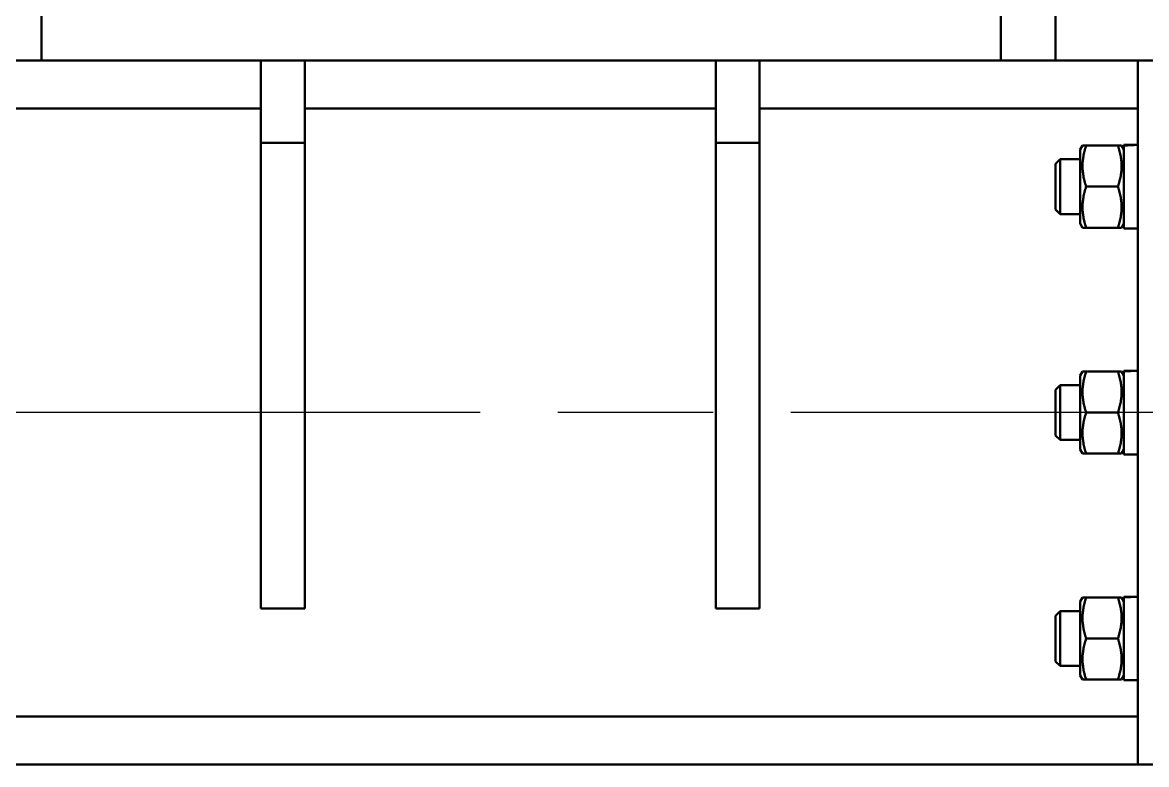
# Model space of a CAD drawing. Header units: millimetres. Extents: x 0 to 25230, y 0 to 17820.
# Drawn here: x 14753.1 to 15060.7, y 6116.8 to 6320 of the extents above; entities that cross this region are included whole.
import ezdxf

# ---------------------------------------------------------------- set-up
doc = ezdxf.new("R2010")
doc.units = ezdxf.units.MM
doc.header["$LTSCALE"] = 30
doc.linetypes.add('CHAIN', pattern=[0.7087, 0.4724, -0.0591, 0.1181, -0.0591])
doc.layers.add('Видимый контур (ГОСТ)', color=7, linetype='Continuous', lineweight=50)
doc.layers.add('Осевая линия (ГОСТ)', color=7, linetype='Continuous', lineweight=25)

msp = doc.modelspace()

# ---------------------------------------------------------------- linework, layer by layer
at = {"layer": 'Видимый контур (ГОСТ)'}
for p, q in [((15020.8042, 6572.0684), (15020.8042, 6309.5684)), ((15035.8042, 6572.0684), (15035.8042, 6309.5684)), ((14758.3042, 6309.5684), (14758.3042, 6324.5684)), ((15020.8042, 6309.5684), (15020.8042, 6324.5684)), ((14758.3042, 6309.5684), (13567.3042, 6309.5684)), ((14758.3042, 6309.5684), (15020.8042, 6309.5684)), ((14818.3042, 6287.0684), (14818.3042, 6309.5684)), ((14830.3042, 6287.0684), (14830.3042, 6309.5684)), ((14942.8042, 6287.0684), (14942.8042, 6309.5684)), ((14954.8042, 6287.0684), (14954.8042, 6309.5684)), ((15020.8042, 6309.5684), (15035.8042, 6309.5684)), ((15058.3042, 6309.5684), (15035.8042, 6309.5684)), ((15068.0542, 6309.5684), (15058.3042, 6309.5684)), ((15058.3042, 6116.8184), (15058.3042, 6309.5684)), ((15058.3042, 6296.4434), (15058.3042, 6309.5684)), ((14818.3042, 6296.4434), (10397.0542, 6296.4434)), ((14942.8042, 6296.4434), (14830.3042, 6296.4434)), ((15058.3042, 6296.4434), (14954.8042, 6296.4434)), ((14830.3042, 6287.0684), (14818.3042, 6287.0684)), ((14818.3042, 6159.5684), (14818.3042, 6287.0684)), ((14830.3042, 6159.5684), (14830.3042, 6287.0684)), ((14954.8042, 6287.0684), (14942.8042, 6287.0684)), ((14942.8042, 6159.5684), (14942.8042, 6287.0684)), ((14954.8042, 6159.5684), (14954.8042, 6287.0684)), ((15042.5542, 6285.1934), (15043.2037, 6286.3184)), ((15043.2037, 6286.3184), (15044.2085, 6286.3184)), ((15044.2085, 6286.3184), (15052.8998, 6286.3184)), ((15052.8998, 6286.3184), (15053.9046, 6286.3184)), ((15054.5542, 6285.1934), (15053.9046, 6286.3184)), ((15054.5542, 6286.4894), (15054.5542, 6286.5059)), ((15056.2436, 6286.5059), (15054.5542, 6286.5059)), ((15054.5542, 6286.3087), (15054.5542, 6286.4894)), ((15054.5542, 6263.6309), (15054.5542, 6286.3087)), ((15035.8042, 6281.3184), (15037.0542, 6282.5684)), ((15037.0542, 6282.5684), (15037.0542, 6267.5684)), ((15042.5542, 6282.5684), (15037.0542, 6282.5684)), ((15042.5542, 6285.1934), (15042.5542, 6264.9434)), ((15035.8042, 6268.8184), (15035.8042, 6281.3184)), ((15044.2085, 6275.0684), (15052.8998, 6275.0684)), ((15035.8042, 6268.8184), (15037.0542, 6267.5684)), ((15042.5542, 6267.5684), (15037.0542, 6267.5684)), ((15042.5542, 6264.9434), (15043.2037, 6263.8184)), ((15054.5542, 6264.9434), (15053.9046, 6263.8184)), ((15044.2085, 6263.8184), (15043.2037, 6263.8184)), ((15044.2085, 6263.8184), (15052.8998, 6263.8184)), ((15053.9046, 6263.8184), (15052.8998, 6263.8184)), ((15058.3042, 6263.6309), (15054.5542, 6263.6309)), ((15042.5542, 6223.3184), (15043.2037, 6224.4434)), ((15043.2037, 6224.4434), (15044.2085, 6224.4434)), ((15044.2085, 6224.4434), (15052.8998, 6224.4434)), ((15052.8998, 6224.4434), (15053.9046, 6224.4434)), ((15054.5542, 6223.3184), (15053.9046, 6224.4434)), ((15054.5542, 6224.6144), (15054.5542, 6224.6309)), ((15056.2436, 6224.6309), (15054.5542, 6224.6309)), ((15054.5542, 6224.4337), (15054.5542, 6224.6144)), ((15054.5542, 6201.7559), (15054.5542, 6224.4337)), ((15042.5542, 6223.3184), (15042.5542, 6203.0684)), ((15035.8042, 6219.4434), (15037.0542, 6220.6934)), ((15035.8042, 6206.9434), (15035.8042, 6219.4434)), ((15037.0542, 6220.6934), (15037.0542, 6205.6934)), ((15042.5542, 6220.6934), (15037.0542, 6220.6934)), ((15044.2085, 6213.1934), (15052.8998, 6213.1934)), ((15035.8042, 6206.9434), (15037.0542, 6205.6934)), ((15042.5542, 6205.6934), (15037.0542, 6205.6934)), ((15042.5542, 6203.0684), (15043.2037, 6201.9434)), ((15054.5542, 6203.0684), (15053.9046, 6201.9434)), ((15044.2085, 6201.9434), (15043.2037, 6201.9434)), ((15044.2085, 6201.9434), (15052.8998, 6201.9434)), ((15053.9046, 6201.9434), (15052.8998, 6201.9434)), ((15058.3042, 6201.7559), (15054.5542, 6201.7559)), ((15042.5542, 6161.4434), (15043.2037, 6162.5684)), ((15043.2037, 6162.5684), (15044.2085, 6162.5684)), ((15044.2085, 6162.5684), (15052.8998, 6162.5684)), ((15052.8998, 6162.5684), (15053.9046, 6162.5684)), ((15054.5542, 6161.4434), (15053.9046, 6162.5684)), ((15054.5542, 6162.7394), (15054.5542, 6162.7559)), ((15056.2436, 6162.7559), (15054.5542, 6162.7559)), ((15054.5542, 6162.5587), (15054.5542, 6162.7394)), ((15054.5542, 6139.8809), (15054.5542, 6162.5587)), ((14830.3042, 6159.5684), (14818.3042, 6159.5684)), ((14954.8042, 6159.5684), (14942.8042, 6159.5684)), ((15042.5542, 6161.4434), (15042.5542, 6141.1934)), ((15035.8042, 6157.5684), (15037.0542, 6158.8184)), ((15035.8042, 6145.0684), (15035.8042, 6157.5684)), ((15037.0542, 6158.8184), (15037.0542, 6143.8184)), ((15042.5542, 6158.8184), (15037.0542, 6158.8184)), ((15044.2085, 6151.3184), (15052.8998, 6151.3184)), ((15035.8042, 6145.0684), (15037.0542, 6143.8184)), ((15042.5542, 6143.8184), (15037.0542, 6143.8184)), ((15042.5542, 6141.1934), (15043.2037, 6140.0684)), ((15054.5542, 6141.1934), (15053.9046, 6140.0684)), ((15044.2085, 6140.0684), (15043.2037, 6140.0684)), ((15044.2085, 6140.0684), (15052.8998, 6140.0684)), ((15053.9046, 6140.0684), (15052.8998, 6140.0684)), ((15058.3042, 6139.8809), (15054.5542, 6139.8809)), ((15058.3042, 6129.9434), (10168.3042, 6129.9434)), ((15058.3042, 6116.8184), (15058.3042, 6129.9434)), ((15058.3042, 6116.8184), (10168.3042, 6116.8184)), ((15068.0542, 6116.8184), (15058.3042, 6116.8184))]:
    msp.add_line(p, q, dxfattribs=at)
for centre, start_param, end_param in [((15056.2436, 6275.0684), 1.50517547, 1.62458299), ((15060.3648, 6275.0684), 1.63641718, 1.75677485), ((15056.2436, 6213.1934), 1.50517547, 1.62458299), ((15060.3648, 6213.1934), 1.63641718, 1.75677485), ((15056.2436, 6151.3184), 1.50517547, 1.62458299), ((15060.3648, 6151.3184), 1.63641718, 1.75677485)]:
    msp.add_ellipse(centre, major_axis=(31.4243, 0), ratio=0.36397023, start_param=start_param, end_param=end_param, dxfattribs=at)
for points in [[(15044.2085, 6286.3184), (15042.3335, 6280.6934), (15044.2085, 6275.0684)], [(15052.8998, 6275.0684), (15054.7748, 6280.6934), (15052.8998, 6286.3184)], [(15044.2085, 6275.0684), (15042.3335, 6269.4434), (15044.2085, 6263.8184)], [(15052.8998, 6263.8184), (15054.7748, 6269.4434), (15052.8998, 6275.0684)], [(15044.2085, 6224.4434), (15042.3335, 6218.8184), (15044.2085, 6213.1934)], [(15052.8998, 6213.1934), (15054.7748, 6218.8184), (15052.8998, 6224.4434)], [(15044.2085, 6213.1934), (15042.3335, 6207.5684), (15044.2085, 6201.9434)], [(15052.8998, 6201.9434), (15054.7748, 6207.5684), (15052.8998, 6213.1934)], [(15044.2085, 6162.5684), (15042.3335, 6156.9434), (15044.2085, 6151.3184)], [(15052.8998, 6151.3184), (15054.7748, 6156.9434), (15052.8998, 6162.5684)], [(15044.2085, 6151.3184), (15042.3335, 6145.6934), (15044.2085, 6140.0684)], [(15052.8998, 6140.0684), (15054.7748, 6145.6934), (15052.8998, 6151.3184)]]:
    msp.add_rational_spline(points, [1, 1.15470053838, 1], degree=2, dxfattribs=at)
at = {"layer": 'Осевая линия (ГОСТ)', "linetype": 'CHAIN', "ltscale": 11.993792}
msp.add_line((15133.3042, 6213.1934), (10093.3042, 6213.1934), dxfattribs=at)

doc.saveas('drawing.dxf')
